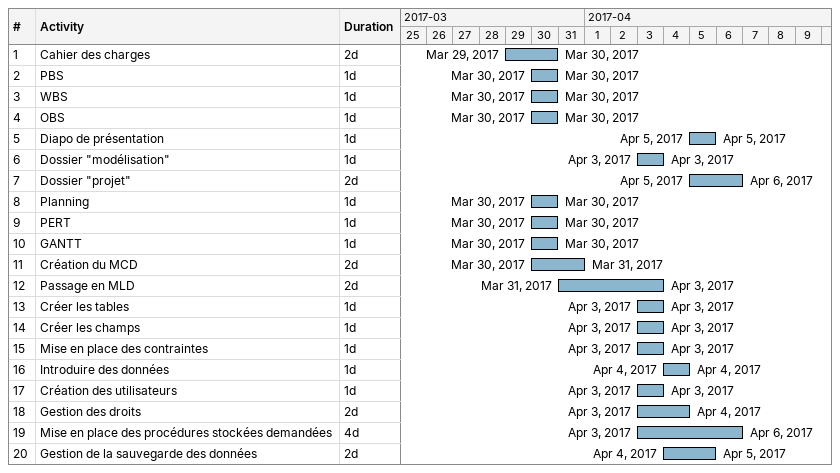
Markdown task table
| ID | Task | Duration | Start | Finish |
|---|---|---|---|---|
| 1 | Cahier des charges | 2d | 2017-03-29 | 2017-03-30 |
| 2 | PBS | 1d | 2017-03-30 | 2017-03-30 |
| 3 | WBS | 1d | 2017-03-30 | 2017-03-30 |
| 4 | OBS | 1d | 2017-03-30 | 2017-03-30 |
| 5 | Diapo de présentation | 1d | 2017-04-05 | 2017-04-05 |
| 6 | Dossier "modélisation" | 1d | 2017-04-03 | 2017-04-03 |
| 7 | Dossier "projet" | 2d | 2017-04-05 | 2017-04-06 |
| 8 | Planning | 1d | 2017-03-30 | 2017-03-30 |
| 9 | PERT | 1d | 2017-03-30 | 2017-03-30 |
| 10 | GANTT | 1d | 2017-03-30 | 2017-03-30 |
| 11 | Création du MCD | 2d | 2017-03-30 | 2017-03-31 |
| 12 | Passage en MLD | 2d | 2017-03-31 | 2017-04-03 |
| 13 | Créer les tables | 1d | 2017-04-03 | 2017-04-03 |
| 14 | Créer les champs | 1d | 2017-04-03 | 2017-04-03 |
| 15 | Mise en place des contraintes | 1d | 2017-04-03 | 2017-04-03 |
| 16 | Introduire des données | 1d | 2017-04-04 | 2017-04-04 |
| 17 | Création des utilisateurs | 1d | 2017-04-03 | 2017-04-03 |
| 18 | Gestion des droits | 2d | 2017-04-03 | 2017-04-04 |
| 19 | Mise en place des procédures stockées demandées | 4d | 2017-04-03 | 2017-04-06 |
| 20 | Gestion de la sauvegarde des données | 2d | 2017-04-04 | 2017-04-05 |
